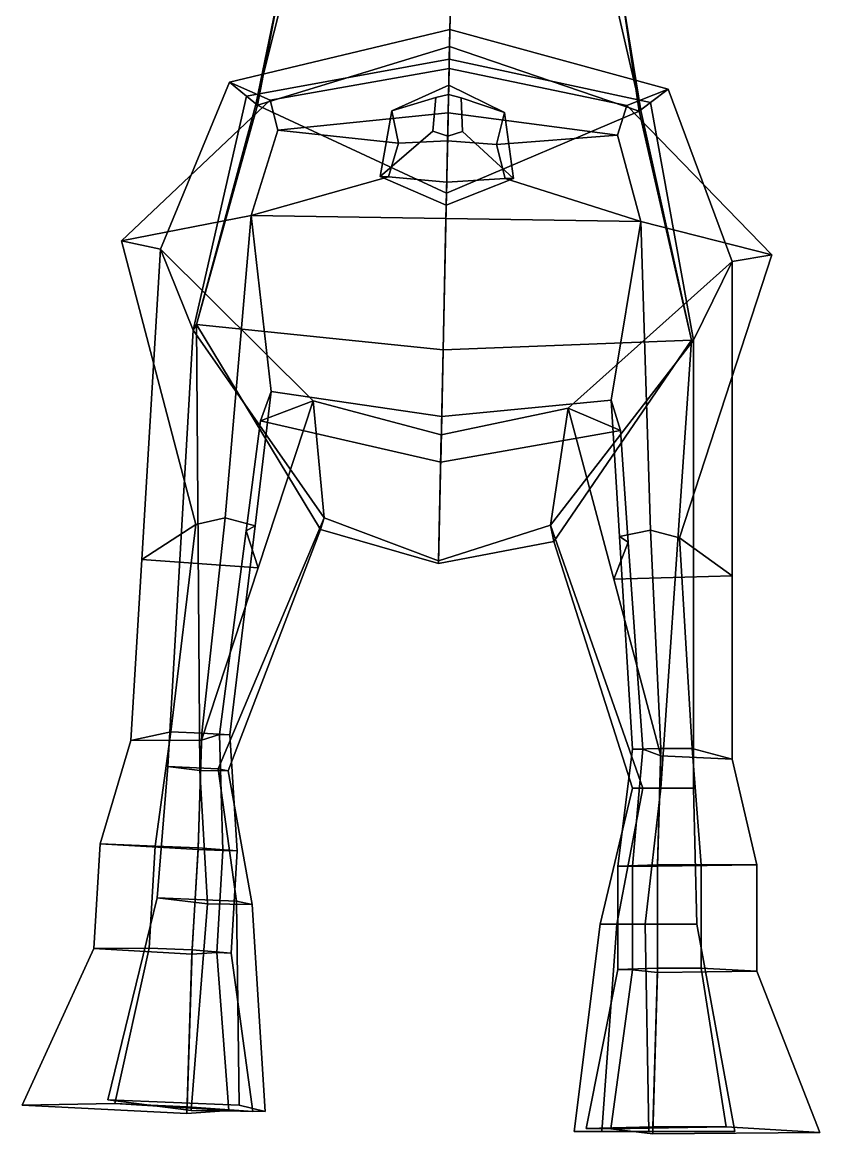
# Model space of a CAD drawing. Extents: x -99 to 92, y -151 to 276.
# Drawn here: x -98.9 to 89.4, y -151.3 to 111 of the extents above; entities that cross this region are included whole.
import ezdxf

# ---------------------------------------------------------------- set-up
doc = ezdxf.new("R2010")
doc.units = 0

msp = doc.modelspace()

# ---------------------------------------------------------------- linework, layer by layer
for points in [[(-43.776852, 91.583649, 172.451248), (-35.283363, 125.508438, 185.470551), (-32.896751, 141.965042, 166.155945), (-38.033871, 119.527504, 150.402512)], [(42.539116, 118.286919, 150.402512), (34.652321, 143.108261, 166.155945), (38.964993, 125.677856, 185.470551), (47.091152, 90.184555, 172.451248)], [(-43.776852, 91.583649, 172.451248), (1.227431, 70.661247, 207.170319), (2.12097, 112.711563, 208.672195), (-35.283363, 125.508438, 185.470551)], [(47.091152, 90.184555, 172.451248), (38.964993, 125.677856, 185.470551), (2.12097, 112.711563, 208.672195), (1.227431, 70.661247, 207.170319)], [(-43.40654, 91.425766, 132.518127), (-38.033871, 119.527504, 150.402512), (2.343511, 123.18438, 145.369858), (1.964095, 105.328957, 134.25235)], [(46.714382, 90.03817, 132.518127), (1.964095, 105.328957, 134.25235), (2.343511, 123.18438, 145.369858), (42.539116, 118.286919, 150.402512)], [(-57.797153, 39.683903, 152.124023), (-43.776852, 91.583649, 172.451248), (-38.033871, 119.527504, 150.402512), (-43.40654, 91.425766, 132.518127)], [(59.11092, 36.004787, 152.530212), (46.714382, 90.03817, 132.518127), (42.539116, 118.286919, 150.402512), (47.091152, 90.184555, 172.451248)], [(-50.002949, 96.841774, 11.714505), (-45.990223, 93.547096, 99.464363), (1.900488, 102.335556, 99.209702), (2.049037, 109.326347, 11.714505)], [(2.049037, 109.326347, 11.714505), (1.852205, 100.063347, -27.598074), (-40.431995, 92.660515, -27.382771), (-50.002949, 96.841774, 11.714505)], [(2.049037, 109.326347, 11.714505), (53.536568, 95.247566, 11.714505), (43.794235, 91.363693, -27.382771), (1.852205, 100.063347, -27.598074)], [(53.536568, 95.247566, 11.714505), (2.049037, 109.326347, 11.714505), (1.900488, 102.335556, 99.209702), (49.386497, 92.078583, 99.464363)], [(1.900488, 102.335556, 99.209702), (-45.990223, 93.547096, 99.464363), (-43.40654, 91.425766, 132.518127), (1.964095, 105.328957, 134.25235)], [(1.900488, 102.335556, 99.209702), (1.964095, 105.328957, 134.25235), (46.714382, 90.03817, 132.518127), (49.386497, 92.078583, 99.464363)], [(1.852205, 100.063347, -27.598074), (1.630675, 89.638077, -63.975407), (-38.558155, 85.58017, -52.835987), (-40.431995, 92.660515, -27.382771)], [(1.852205, 100.063347, -27.598074), (43.794235, 91.363693, -27.382771), (41.620815, 84.34565, -52.835987), (1.630675, 89.638077, -63.975407)], [(-50.002949, 96.841774, 11.714505), (-40.431995, 92.660515, -27.382771), (-75.48938, 59.40398, -26.506441), (-66.314331, 57.443165, 26.280125)], [(-66.314331, 57.443165, 26.280125), (-58.548496, 38.338455, 100.294106), (-45.990223, 93.547096, 99.464363), (-50.002949, 96.841774, 11.714505)], [(-11.634146, 90.147018, -76.809753), (-10.062163, 82.494812, -64.568428), (1.490981, 83.063995, -67.11557), (1.768758, 96.136292, -76.835487)], [(-1.29669, 93.257004, -99.246117), (-11.634146, 90.147018, -76.809753), (1.768758, 96.136292, -76.835487), (1.722462, 93.957603, -99.258469)], [(14.908442, 89.738342, -76.809753), (1.768758, 96.136292, -76.835487), (1.490981, 83.063995, -67.11557), (13.012384, 82.139519, -64.568428)], [(4.709873, 93.16452, -99.246117), (1.722462, 93.957603, -99.258469), (1.768758, 96.136292, -76.835487), (14.908442, 89.738342, -76.809753)], [(53.536568, 95.247566, 11.714505), (68.651459, 54.563728, 26.280125), (78.04245, 56.142071, -26.506441), (43.794235, 91.363693, -27.382771)], [(68.651459, 54.563728, 26.280125), (53.536568, 95.247566, 11.714505), (49.386497, 92.078583, 99.464363), (59.591232, 35.965733, 100.46714)], [(-75.48938, 59.40398, -26.506441), (-40.431995, 92.660515, -27.382771), (-38.558155, 85.58017, -52.835987), (-44.89315, 65.396912, -57.56654)], [(-58.548496, 38.338455, 100.294106), (-57.797153, 39.683903, 152.124023), (-43.40654, 91.425766, 132.518127), (-45.990223, 93.547096, 99.464363)], [(-1.963431, 85.301903, -99.273399), (-14.453078, 74.597054, -84.557251), (-11.634146, 90.147018, -76.809753), (-1.29669, 93.257004, -99.246117)], [(1.514241, 84.15863, -99.292061), (-1.963431, 85.301903, -99.273399), (-1.29669, 93.257004, -99.246117), (1.722462, 93.957603, -99.258469)], [(1.514241, 84.15863, -99.292061), (1.722462, 93.957603, -99.258469), (4.709873, 93.16452, -99.246117), (5.038208, 85.194092, -99.273399)], [(5.038208, 85.194092, -99.273399), (4.709873, 93.16452, -99.246117), (14.908442, 89.738342, -76.809753), (17.064894, 74.111771, -84.557251)], [(59.591232, 35.965733, 100.46714), (49.386497, 92.078583, 99.464363), (46.714382, 90.03817, 132.518127), (59.11092, 36.004787, 152.530212)], [(-57.797153, 39.683903, 152.124023), (0.441811, 33.689713, 195.889542), (1.227431, 70.661247, 207.170319), (-43.776852, 91.583649, 172.451248)], [(-10.062163, 82.494812, -64.568428), (-38.558155, 85.58017, -52.835987), (1.630675, 89.638077, -63.975407), (1.490981, 83.063995, -67.11557)], [(-14.453078, 74.597054, -84.557251), (-12.474955, 74.566605, -70.198029), (-10.062163, 82.494812, -64.568428), (-11.634146, 90.147018, -76.809753)], [(59.11092, 36.004787, 152.530212), (47.091152, 90.184555, 172.451248), (1.227431, 70.661247, 207.170319), (0.441811, 33.689713, 195.889542)], [(13.012384, 82.139519, -64.568428), (1.490981, 83.063995, -67.11557), (1.630675, 89.638077, -63.975407), (41.620815, 84.34565, -52.835987)], [(17.064894, 74.111771, -84.557251), (14.908442, 89.738342, -76.809753), (13.012384, 82.139519, -64.568428), (15.086771, 74.14222, -70.198029)], [(78.04245, 56.142071, -26.506441), (47.094185, 63.980587, -57.56654), (41.620815, 84.34565, -52.835987), (43.794235, 91.363693, -27.382771)], [(-12.474955, 74.566605, -70.198029), (-44.89315, 65.396912, -57.56654), (-38.558155, 85.58017, -52.835987), (-10.062163, 82.494812, -64.568428)], [(1.514241, 84.15863, -99.292061), (1.167019, 67.818268, -85.877876), (-14.453078, 74.597054, -84.557251), (-1.963431, 85.301903, -99.273399)], [(1.514241, 84.15863, -99.292061), (5.038208, 85.194092, -99.273399), (17.064894, 74.111771, -84.557251), (1.167019, 67.818268, -85.877876)], [(15.086771, 74.14222, -70.198029), (13.012384, 82.139519, -64.568428), (41.620815, 84.34565, -52.835987), (47.094185, 63.980587, -57.56654)], [(-12.474955, 74.566605, -70.198029), (1.28276, 73.265068, -74.043358), (1.100519, 64.688744, -75.801781), (-44.89315, 65.396912, -57.56654)], [(1.167019, 67.818268, -85.877876), (1.28276, 73.265068, -74.043358), (-12.474955, 74.566605, -70.198029), (-14.453078, 74.597054, -84.557251)], [(15.086771, 74.14222, -70.198029), (47.094185, 63.980587, -57.56654), (1.100519, 64.688744, -75.801781), (1.28276, 73.265068, -74.043358)], [(1.167019, 67.818268, -85.877876), (17.064894, 74.111771, -84.557251), (15.086771, 74.14222, -70.198029), (1.28276, 73.265068, -74.043358)], [(-44.89315, 65.396912, -57.56654), (-51.053696, -5.964874, -61.474682), (-57.931988, -7.487637, -56.864979), (-75.48938, 59.40398, -26.506441)], [(-44.89315, 65.396912, -57.56654), (-40.126579, 23.908554, -40.018238), (-43.92466, -7.795054, -57.628372), (-51.053696, -5.964874, -61.474682)], [(0.107402, 17.952271, -51.157665), (-40.126579, 23.908554, -40.018238), (-44.89315, 65.396912, -57.56654), (1.100519, 64.688744, -75.801781)], [(0.107402, 17.952271, -51.157665), (1.100519, 64.688744, -75.801781), (47.094185, 63.980587, -57.56654), (40.152927, 21.825342, -40.018238)], [(47.094185, 63.980587, -57.56654), (49.383781, -8.844187, -61.474682), (42.068359, -10.380411, -57.628372), (40.152927, 21.825342, -40.018238)], [(47.094185, 63.980587, -57.56654), (78.04245, 56.142071, -26.506441), (56.242451, -10.685307, -56.864979), (49.383781, -8.844187, -61.474682)], [(-66.314331, 57.443165, 26.280125), (-75.48938, 59.40398, -26.506441), (-57.931988, -7.487637, -56.864979), (-70.707779, -15.762852, 3.443797)], [(-66.314331, 57.443165, 26.280125), (-70.707779, -15.762852, 3.443797), (-43.230137, -17.777546, 8.472378), (-30.219267, 21.639828, 26.280125)], [(-30.219267, 21.639828, 26.280125), (-27.686588, -5.923911, 103.097549), (-58.548496, 38.338455, 100.294106), (-66.314331, 57.443165, 26.280125)], [(68.651459, 54.563728, 26.280125), (68.651459, -19.60948, 3.443797), (56.242451, -10.685307, -56.864979), (78.04245, 56.142071, -26.506441)], [(30.003254, 19.968033, 26.280125), (68.651459, 54.563728, 26.280125), (59.591232, 35.965733, 100.46714), (25.755962, -7.66546, 101.466545)], [(68.651459, 54.563728, 26.280125), (30.003254, 19.968033, 26.280125), (40.761059, -20.437946, 8.472378), (68.651459, -19.60948, 3.443797)], [(-57.020931, -65.56955, 143.39476), (-57.797153, 39.683903, 152.124023), (-58.548496, 38.338455, 100.294106), (-64.538033, -64.650703, 123.491325)], [(-0.629029, -16.704449, 152.530212), (0.441811, 33.689713, 195.889542), (-57.797153, 39.683903, 152.124023), (-28.494076, -8.728343, 139.685928)], [(-50.351078, -65.676605, 137.656357), (-28.494076, -8.728343, 139.685928), (-57.797153, 39.683903, 152.124023), (-57.020931, -65.56955, 143.39476)], [(-52.706028, -65.158058, 123.799416), (-64.538033, -64.650703, 123.491325), (-58.548496, 38.338455, 100.294106), (-27.686588, -5.923911, 103.097549)], [(-0.629029, -16.704449, 152.530212), (26.543009, -11.502738, 138.099579), (59.11092, 36.004787, 152.530212), (0.441811, 33.689713, 195.889542)], [(47.604393, -69.701836, 120.556778), (25.755962, -7.66546, 101.466545), (59.591232, 35.965733, 100.46714), (59.591232, -69.701836, 120.107056)], [(45.131771, -69.701836, 134.529999), (51.851685, -69.701836, 140.226303), (59.11092, 36.004787, 152.530212), (26.543009, -11.502738, 138.099579)], [(51.851685, -69.701836, 140.226303), (59.591232, -69.701836, 120.107056), (59.591232, 35.965733, 100.46714), (59.11092, 36.004787, 152.530212)], [(-43.92466, -7.795054, -57.628372), (-40.126579, 23.908554, -40.018238), (-42.689713, 16.924017, -25.627155), (-46.071789, -9.023408, -54.2841)], [(-0.120501, 7.22709, -25.406788), (-42.689713, 16.924017, -25.627155), (-40.126579, 23.908554, -40.018238), (0.107402, 17.952271, -51.157665)], [(-43.230137, -17.777546, 8.472378), (-46.071789, -9.023408, -54.2841), (-42.689713, 16.924017, -25.627155), (-30.219267, 21.639828, 26.280125)], [(-30.219267, 21.639828, 26.280125), (-42.689713, 16.924017, -25.627155), (-0.120501, 7.22709, -25.406788), (0.016638, 13.680873, 26.280125)], [(0.016638, 13.680873, 26.280125), (-0.616665, -16.122599, 101.715401), (-27.686588, -5.923911, 103.097549), (-30.219267, 21.639828, 26.280125)], [(-0.120501, 7.22709, -25.406788), (0.107402, 17.952271, -51.157665), (40.152927, 21.825342, -40.018238), (42.319553, 14.654303, -25.627155)], [(40.152927, 21.825342, -40.018238), (42.068359, -10.380411, -57.628372), (44.163696, -11.716124, -54.2841), (42.319553, 14.654303, -25.627155)], [(0.016638, 13.680873, 26.280125), (30.003254, 19.968033, 26.280125), (25.755962, -7.66546, 101.466545), (-0.616665, -16.122599, 101.715401)], [(30.003254, 19.968033, 26.280125), (0.016638, 13.680873, 26.280125), (-0.120501, 7.22709, -25.406788), (42.319553, 14.654303, -25.627155)], [(40.761059, -20.437946, 8.472378), (30.003254, 19.968033, 26.280125), (42.319553, 14.654303, -25.627155), (44.163696, -11.716124, -54.2841)], [(-57.931988, -7.487637, -56.864979), (-63.817539, -56.423084, -62.114983), (-73.272346, -58.49493, -9.88631), (-70.707779, -15.762852, 3.443797)], [(-56.543003, -56.739426, -62.114983), (-63.817539, -56.423084, -62.114983), (-57.931988, -7.487637, -56.864979), (-51.053696, -5.964874, -61.474682)], [(-51.053696, -5.964874, -61.474682), (-43.92466, -7.795054, -57.628372), (-49.918278, -57.153885, -62.114983), (-56.543003, -56.739426, -62.114983)], [(-52.706028, -65.158058, 123.799416), (-27.686588, -5.923911, 103.097549), (-28.494076, -8.728343, 139.685928), (-50.351078, -65.676605, 137.656357)], [(-49.918278, -57.153885, -62.114983), (-43.92466, -7.795054, -57.628372), (-46.071789, -9.023408, -54.2841), (-52.348671, -57.055138, -62.114983)], [(-0.616665, -16.122599, 101.715401), (-0.629029, -16.704449, 152.530212), (-28.494076, -8.728343, 139.685928), (-27.686588, -5.923911, 103.097549)], [(-0.616665, -16.122599, 101.715401), (25.755962, -7.66546, 101.466545), (26.543009, -11.502738, 138.099579), (-0.629029, -16.704449, 152.530212)], [(47.604393, -69.701836, 120.556778), (45.131771, -69.701836, 134.529999), (26.543009, -11.502738, 138.099579), (25.755962, -7.66546, 101.466545)], [(-52.348671, -57.055138, -62.114983), (-46.071789, -9.023408, -54.2841), (-43.230137, -17.777546, 8.472378), (-56.643532, -58.414444, -9.88631)], [(49.383781, -8.844187, -61.474682), (51.851685, -60.396877, -62.114983), (45.131771, -60.524582, -62.114983), (42.068359, -10.380411, -57.628372)], [(45.131771, -60.524582, -62.114983), (47.593849, -60.531601, -62.114983), (44.163696, -11.716124, -54.2841), (42.068359, -10.380411, -57.628372)], [(51.851685, -60.396877, -62.114983), (49.383781, -8.844187, -61.474682), (56.242451, -10.685307, -56.864979), (59.222328, -60.396877, -62.114983)], [(47.593849, -60.531601, -62.114983), (51.851685, -62.094017, -9.88631), (40.761059, -20.437946, 8.472378), (44.163696, -11.716124, -54.2841)], [(56.242451, -10.685307, -56.864979), (68.651459, -19.60948, 3.443797), (68.651459, -62.906136, -9.88631), (59.222328, -60.396877, -62.114983)], [(-70.707779, -15.762852, 3.443797), (-73.272346, -58.49493, -9.88631), (-56.643532, -58.414444, -9.88631), (-43.230137, -17.777546, 8.472378)], [(68.651459, -19.60948, 3.443797), (40.761059, -20.437946, 8.472378), (51.851685, -62.094017, -9.88631), (68.651459, -62.906136, -9.88631)], [(-80.530014, -82.867142, -40.778736), (-73.272346, -58.49493, -9.88631), (-63.817539, -56.423084, -62.114983), (-67.541023, -83.38797, -75.412384)], [(-67.541023, -83.38797, -75.412384), (-63.817539, -56.423084, -62.114983), (-56.543003, -56.739426, -62.114983), (-57.389736, -83.829414, -76.666145)], [(-57.411896, -84.1987, -40.778736), (-51.545284, -84.412735, -75.38295), (-52.348671, -57.055138, -62.114983), (-56.643532, -58.414444, -9.88631)], [(-48.153351, -84.543114, -76.293404), (-57.389736, -83.829414, -76.666145), (-56.543003, -56.739426, -62.114983), (-49.918278, -57.153885, -62.114983)], [(-51.545284, -84.412735, -75.38295), (-48.153351, -84.543114, -76.293404), (-49.918278, -57.153885, -62.114983), (-52.348671, -57.055138, -62.114983)], [(-57.411896, -84.1987, -40.778736), (-56.643532, -58.414444, -9.88631), (-73.272346, -58.49493, -9.88631), (-80.530014, -82.867142, -40.778736)], [(41.687035, -88.125877, -76.293404), (45.131771, -60.524582, -62.114983), (51.851685, -60.396877, -62.114983), (51.064373, -87.810532, -76.666145)], [(45.122742, -88.143188, -75.38295), (47.593849, -60.531601, -62.114983), (45.131771, -60.524582, -62.114983), (41.687035, -88.125877, -76.293404)], [(51.064373, -88.1847, -40.778736), (51.851685, -62.094017, -9.88631), (47.593849, -60.531601, -62.114983), (45.122742, -88.143188, -75.38295)], [(61.349781, -87.810532, -75.412384), (51.064373, -87.810532, -76.666145), (51.851685, -60.396877, -62.114983), (59.222328, -60.396877, -62.114983)], [(51.064373, -88.1847, -40.778736), (74.507713, -87.855011, -40.778736), (68.651459, -62.906136, -9.88631), (51.851685, -62.094017, -9.88631)], [(74.507713, -87.855011, -40.778736), (61.349781, -87.810532, -75.412384), (59.222328, -60.396877, -62.114983), (68.651459, -62.906136, -9.88631)], [(-48.357784, -96.396599, 105.048309), (-67.052353, -95.594978, 104.561516), (-64.538033, -64.650703, 123.491325), (-52.706028, -65.158058, 123.799416)], [(-55.175335, -97.046761, 136.008942), (-57.020931, -65.56955, 143.39476), (-64.538033, -64.650703, 123.491325), (-67.052353, -95.594978, 104.561516)], [(-55.175335, -97.046761, 136.008942), (-44.636959, -97.215904, 126.942276), (-50.351078, -65.676605, 137.656357), (-57.020931, -65.56955, 143.39476)], [(-44.636959, -97.215904, 126.942276), (-48.357784, -96.396599, 105.048309), (-52.706028, -65.158058, 123.799416), (-50.351078, -65.676605, 137.656357)], [(37.515961, -101.814362, 125.113815), (45.131771, -69.701836, 134.529999), (47.604393, -69.701836, 120.556778), (41.422707, -101.814362, 103.036148)], [(48.133423, -101.814362, 134.113983), (51.851685, -69.701836, 140.226303), (45.131771, -69.701836, 134.529999), (37.515961, -101.814362, 125.113815)], [(41.422707, -101.814362, 103.036148), (47.604393, -69.701836, 120.556778), (59.591232, -69.701836, 120.107056), (60.361908, -101.814362, 102.325569)], [(48.133423, -101.814362, 134.113983), (60.361908, -101.814362, 102.325569), (59.591232, -69.701836, 120.107056), (51.851685, -69.701836, 140.226303)], [(-82.015274, -107.615219, -18.685593), (-80.530014, -82.867142, -40.778736), (-67.541023, -83.38797, -75.412384), (-68.986343, -107.470642, -50.956963)], [(-58.897152, -108.94677, -18.685593), (-57.411896, -84.1987, -40.778736), (-80.530014, -82.867142, -40.778736), (-82.015274, -107.615219, -18.685593)], [(-68.986343, -107.470642, -50.956963), (-67.541023, -83.38797, -75.412384), (-57.389736, -83.829414, -76.666145), (-58.835052, -107.912079, -51.113686)], [(-49.600708, -108.659737, -51.067097), (-58.835052, -107.912079, -51.113686), (-57.389736, -83.829414, -76.666145), (-48.153351, -84.543114, -76.293404)], [(-58.897152, -108.94677, -18.685593), (-52.992752, -108.531235, -50.953281), (-51.545284, -84.412735, -75.38295), (-57.411896, -84.1987, -40.778736)], [(-52.992752, -108.531235, -50.953281), (-49.600708, -108.659737, -51.067097), (-48.153351, -84.543114, -76.293404), (-51.545284, -84.412735, -75.38295)], [(41.687035, -112.561127, -51.067097), (41.687035, -88.125877, -76.293404), (51.064373, -87.810532, -76.666145), (51.064373, -112.21138, -51.113686)], [(45.122742, -112.58033, -50.953281), (45.122742, -88.143188, -75.38295), (41.687035, -88.125877, -76.293404), (41.687035, -112.561127, -51.067097)], [(51.064373, -113.259735, -18.685593), (51.064373, -88.1847, -40.778736), (45.122742, -88.143188, -75.38295), (45.122742, -112.58033, -50.953281)], [(61.349781, -112.21138, -50.956963), (51.064373, -112.21138, -51.113686), (51.064373, -87.810532, -76.666145), (61.349781, -87.810532, -75.412384)], [(51.064373, -113.259735, -18.685593), (74.507713, -112.930054, -18.685593), (74.507713, -87.855011, -40.778736), (51.064373, -88.1847, -40.778736)], [(74.507713, -112.930054, -18.685593), (61.349781, -112.21138, -50.956963), (61.349781, -87.810532, -75.412384), (74.507713, -87.855011, -40.778736)], [(-47.723286, -144.586655, 102.903877), (-78.755692, -143.253204, 102.004005), (-67.052353, -95.594978, 104.561516), (-48.357784, -96.396599, 105.048309)], [(-59.065369, -145.786392, 158.313293), (-55.175335, -97.046761, 136.008942), (-67.052353, -95.594978, 104.561516), (-78.755692, -143.253204, 102.004005)], [(-59.065369, -145.786392, 158.313293), (-41.564445, -146.032288, 142.099945), (-44.636959, -97.215904, 126.942276), (-55.175335, -97.046761, 136.008942)], [(-41.564445, -146.032288, 142.099945), (-47.723286, -144.586655, 102.903877), (-48.357784, -96.396599, 105.048309), (-44.636959, -97.215904, 126.942276)], [(31.417768, -150.789063, 142.385437), (37.515961, -101.814362, 125.113815), (41.422707, -101.814362, 103.036148), (37.902966, -150.789063, 102.866402)], [(49.042755, -150.789063, 158.495728), (48.133423, -101.814362, 134.113983), (37.515961, -101.814362, 125.113815), (31.417768, -150.789063, 142.385437)], [(37.902966, -150.789063, 102.866402), (41.422707, -101.814362, 103.036148), (60.361908, -101.814362, 102.325569), (69.342041, -150.789063, 101.594475)], [(49.042755, -150.789063, 158.495728), (69.342041, -150.789063, 101.594475), (60.361908, -101.814362, 102.325569), (48.133423, -101.814362, 134.113983)], [(-98.941956, -144.543518, 26.953987), (-82.015274, -107.615219, -18.685593), (-68.986343, -107.470642, -50.956963), (-77.046677, -144.189438, -46.509296)], [(-77.046677, -144.189438, -46.509296), (-68.986343, -107.470642, -50.956963), (-58.835052, -107.912079, -51.113686), (-59.9925, -144.931046, -47.272652)], [(-60.088863, -146.536728, 26.953987), (-58.897152, -108.94677, -18.685593), (-82.015274, -107.615219, -18.685593), (-98.941956, -144.543518, 26.953987)], [(-60.088863, -146.536728, 26.953987), (-50.166565, -145.79007, -46.491379), (-52.992752, -108.531235, -50.953281), (-58.897152, -108.94677, -18.685593)], [(-44.468487, -146.015366, -47.045708), (-59.9925, -144.931046, -47.272652), (-58.835052, -107.912079, -51.113686), (-49.600708, -108.659737, -51.067097)], [(-50.166565, -145.79007, -46.491379), (-44.468487, -146.015366, -47.045708), (-49.600708, -108.659737, -51.067097), (-52.992752, -108.531235, -50.953281)], [(34.234943, -150.086227, -47.045708), (41.687035, -112.561127, -51.067097), (51.064373, -112.21138, -51.113686), (49.988876, -149.672668, -47.272652)], [(40.006939, -150.108948, -46.491379), (45.122742, -112.58033, -50.953281), (41.687035, -112.561127, -51.067097), (34.234943, -150.086227, -47.045708)], [(49.988876, -151.299545, 26.953987), (51.064373, -113.259735, -18.685593), (45.122742, -112.58033, -50.953281), (40.006939, -150.108948, -46.491379)], [(67.268364, -149.672668, -46.509296), (49.988876, -149.672668, -47.272652), (51.064373, -112.21138, -51.113686), (61.349781, -112.21138, -50.956963)], [(89.373703, -150.992706, 26.953987), (67.268364, -149.672668, -46.509296), (61.349781, -112.21138, -50.956963), (74.507713, -112.930054, -18.685593)], [(49.988876, -151.299545, 26.953987), (89.373703, -150.992706, 26.953987), (74.507713, -112.930054, -18.685593), (51.064373, -113.259735, -18.685593)], [(-98.941956, -144.543518, 26.953987), (-77.046677, -144.189438, -46.509296), (-50.166565, -145.79007, -46.491379), (-60.088863, -146.536728, 26.953987)], [(-78.755692, -143.253204, 102.004005), (-47.723286, -144.586655, 102.903877), (-41.564445, -146.032288, 142.099945), (-59.065369, -145.786392, 158.313293)], [(-77.046677, -144.189438, -46.509296), (-59.9925, -144.931046, -47.272652), (-44.468487, -146.015366, -47.045708), (-50.166565, -145.79007, -46.491379)], [(69.342041, -150.789063, 101.594475), (49.042755, -150.789063, 158.495728), (31.417768, -150.789063, 142.385437), (37.902966, -150.789063, 102.866402)], [(67.268364, -149.672668, -46.509296), (40.006939, -150.108948, -46.491379), (34.234943, -150.086227, -47.045708), (49.988876, -149.672668, -47.272652)], [(89.373703, -150.992706, 26.953987), (49.988876, -151.299545, 26.953987), (40.006939, -150.108948, -46.491379), (67.268364, -149.672668, -46.509296)]]:
    msp.add_3dface(points)

doc.saveas('drawing.dxf')
